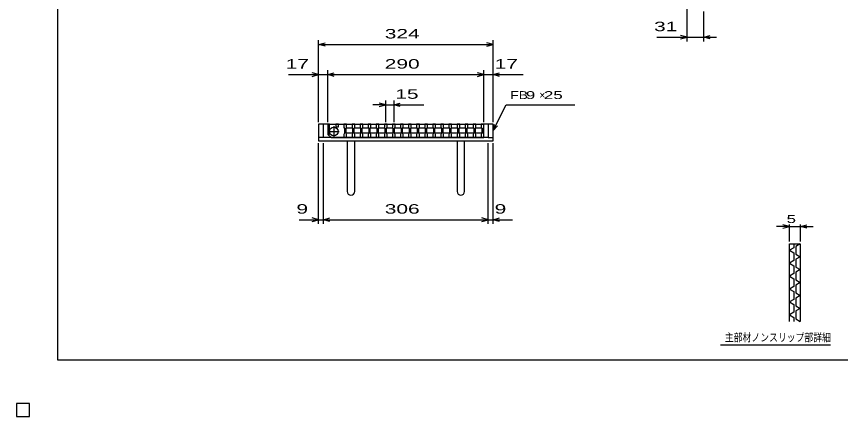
# Model space of a CAD drawing. Units: millimetres, scale not verified. Extents: x -1456 to 1389, y -1026 to 839.
# Drawn here: x -1456 to 74, y -1026 to -283 of the extents above; entities that cross this region are included whole.
import ezdxf
from ezdxf.enums import TextEntityAlignment as Align

# ---------------------------------------------------------------- set-up
doc = ezdxf.new("R2010")
doc.units = ezdxf.units.MM
doc.header["$LTSCALE"] = 8
for name, color, linetype, lineweight in [('0_2', 150, 'Continuous', 25), ('16', 3, 'Continuous', 25), ('19', 6, 'Continuous', 25), ('22', 4, 'Continuous', 25), ('32', 4, 'Continuous', 25)]:
    doc.layers.add(name, color=color, linetype=linetype, lineweight=lineweight)
doc.styles.add('ベクトル', font='')
doc.styles.get('ベクトル').set_extended_font_data('ベクトル')

msp = doc.modelspace()

# ---------------------------------------------------------------- linework, layer by layer
at = {"layer": '0_2'}
for p, q in [((-1379.2, -921.2), (-1379.2, 838.8)), ((1388.8, -921.2), (-1379.2, -921.2))]:
    msp.add_line(p, q, dxfattribs=at)
at = {"layer": '16'}
for p, q in [((-878, -483), (-878, -502)), ((-875, -483), (-878, -483)), ((-878, -483), (-878, -502)), ((-878, -483), (-588, -483)), ((-875, -502), (-875, -483)), ((-874, -483), (-849, -483)), ((-867, -486.5), (-867, -506.5)), ((-863, -483), (-863, -482.3)), ((-863, -482.3), (-858, -482.3)), ((-863, -483), (-863, -488)), ((-858, -483), (-863, -483)), ((-863, -488), (-858, -488)), ((-858, -482.3), (-858, -483)), ((-858, -488), (-858, -483)), ((-848, -483), (-848, -482.3)), ((-848, -482.3), (-843, -482.3)), ((-848, -483), (-848, -489)), ((-843, -483), (-848, -483)), ((-848, -489), (-847, -491)), ((-844, -491), (-843, -489)), ((-843, -482.3), (-843, -483)), ((-843, -489), (-843, -483)), ((-833, -483), (-833, -482.3)), ((-833, -482.3), (-828, -482.3)), ((-833, -483), (-833, -489)), ((-828, -483), (-833, -483)), ((-833, -489), (-832, -491)), ((-829, -491), (-828, -489)), ((-828, -482.3), (-828, -483)), ((-828, -489), (-828, -483)), ((-818, -483), (-818, -482.3)), ((-818, -482.3), (-813, -482.3)), ((-818, -483), (-818, -489)), ((-813, -483), (-818, -483)), ((-818, -489), (-817, -491)), ((-814, -491), (-813, -489)), ((-813, -482.3), (-813, -483)), ((-813, -489), (-813, -483)), ((-803, -483), (-803, -482.3)), ((-803, -482.3), (-798, -482.3)), ((-803, -483), (-803, -489)), ((-798, -483), (-803, -483)), ((-803, -489), (-802, -491)), ((-799, -491), (-798, -489)), ((-798, -482.3), (-798, -483)), ((-798, -489), (-798, -483)), ((-788, -483), (-788, -482.3)), ((-788, -482.3), (-783, -482.3)), ((-788, -483), (-788, -489)), ((-783, -483), (-788, -483)), ((-788, -489), (-787, -491)), ((-784, -491), (-783, -489)), ((-783, -482.3), (-783, -483)), ((-783, -489), (-783, -483)), ((-773, -483), (-773, -482.3)), ((-773, -482.3), (-768, -482.3)), ((-773, -483), (-773, -489)), ((-768, -483), (-773, -483)), ((-773, -489), (-772, -491)), ((-769, -491), (-768, -489)), ((-768, -482.3), (-768, -483)), ((-768, -489), (-768, -483)), ((-758, -483), (-758, -482.3)), ((-758, -482.3), (-753, -482.3)), ((-758, -483), (-758, -489)), ((-753, -483), (-758, -483)), ((-758, -489), (-757, -491)), ((-754, -491), (-753, -489)), ((-753, -482.3), (-753, -483)), ((-753, -489), (-753, -483)), ((-743, -483), (-743, -482.3)), ((-743, -482.3), (-738, -482.3)), ((-743, -483), (-743, -489)), ((-738, -483), (-743, -483)), ((-743, -489), (-742, -491)), ((-739, -491), (-738, -489)), ((-738, -482.3), (-738, -483)), ((-738, -489), (-738, -483)), ((-728, -483), (-728, -482.3)), ((-728, -482.3), (-723, -482.3)), ((-728, -483), (-728, -489)), ((-723, -483), (-728, -483)), ((-728, -489), (-727, -491)), ((-724, -491), (-723, -489)), ((-723, -482.3), (-723, -483)), ((-723, -489), (-723, -483)), ((-713, -483), (-713, -482.3)), ((-713, -482.3), (-708, -482.3)), ((-713, -483), (-713, -489)), ((-708, -483), (-713, -483)), ((-713, -489), (-712, -491)), ((-709, -491), (-708, -489)), ((-708, -482.3), (-708, -483)), ((-708, -489), (-708, -483)), ((-698, -483), (-698, -482.3)), ((-698, -482.3), (-693, -482.3)), ((-698, -483), (-698, -489)), ((-693, -483), (-698, -483)), ((-698, -489), (-697, -491)), ((-694, -491), (-693, -489)), ((-693, -482.3), (-693, -483)), ((-693, -489), (-693, -483)), ((-683, -483), (-683, -482.3)), ((-683, -482.3), (-678, -482.3)), ((-683, -483), (-683, -489)), ((-678, -483), (-683, -483)), ((-683, -489), (-682, -491)), ((-679, -491), (-678, -489)), ((-678, -482.3), (-678, -483)), ((-678, -489), (-678, -483)), ((-668, -483), (-668, -482.3)), ((-668, -482.3), (-663, -482.3)), ((-668, -483), (-668, -489)), ((-663, -483), (-668, -483)), ((-668, -489), (-667, -491)), ((-664, -491), (-663, -489)), ((-663, -482.3), (-663, -483)), ((-663, -489), (-663, -483)), ((-653, -483), (-653, -482.3)), ((-653, -482.3), (-648, -482.3)), ((-653, -483), (-653, -489)), ((-648, -483), (-653, -483)), ((-653, -489), (-652, -491)), ((-649, -491), (-648, -489)), ((-648, -482.3), (-648, -483)), ((-648, -489), (-648, -483)), ((-638, -483), (-638, -482.3)), ((-638, -482.3), (-633, -482.3)), ((-638, -483), (-638, -489)), ((-633, -483), (-638, -483)), ((-638, -489), (-637, -491)), ((-634, -491), (-633, -489)), ((-633, -482.3), (-633, -483)), ((-633, -489), (-633, -483)), ((-623, -483), (-623, -482.3)), ((-623, -482.3), (-618, -482.3)), ((-623, -483), (-623, -489)), ((-618, -483), (-623, -483)), ((-623, -489), (-622, -491)), ((-619, -491), (-618, -489)), ((-618, -482.3), (-618, -483)), ((-618, -489), (-618, -483)), ((-608, -483), (-608, -482.3)), ((-608, -482.3), (-603, -482.3)), ((-608, -483), (-608, -489)), ((-603, -483), (-608, -483)), ((-608, -489), (-607, -491)), ((-604, -491), (-603, -489)), ((-603, -482.3), (-603, -483)), ((-603, -489), (-603, -483)), ((-593, -483), (-593, -482.3)), ((-593, -482.3), (-588, -482.3)), ((-593, -483), (-593, -489)), ((-588, -483), (-593, -483)), ((-593, -489), (-592, -491)), ((-589, -491), (-588, -489)), ((-588, -482.3), (-588, -483)), ((-588, -489), (-588, -483)), ((-588, -508), (-588, -483)), ((-878, -502), (-875, -502)), ((-878, -502), (-872, -508)), ((-877, -496.5), (-857, -496.5)), ((-847, -500), (-848, -502)), ((-848, -502), (-848, -508)), ((-847, -491), (-847, -500)), ((-844, -491), (-843, -490)), ((-844, -500), (-844, -491)), ((-843, -500), (-844, -499)), ((-843, -502), (-844, -500)), ((-843, -490), (-833, -490)), ((-833, -500), (-843, -500)), ((-843, -508), (-843, -502)), ((-833, -490), (-832, -491)), ((-832, -499), (-833, -500)), ((-832, -500), (-833, -502)), ((-833, -502), (-833, -508)), ((-832, -491), (-832, -500)), ((-829, -491), (-828, -490)), ((-829, -500), (-829, -491)), ((-828, -500), (-829, -499)), ((-828, -502), (-829, -500)), ((-828, -490), (-818, -490)), ((-818, -500), (-828, -500)), ((-828, -508), (-828, -502)), ((-818, -490), (-817, -491)), ((-817, -499), (-818, -500)), ((-817, -500), (-818, -502)), ((-818, -502), (-818, -508)), ((-817, -491), (-817, -500)), ((-814, -491), (-813, -490)), ((-814, -500), (-814, -491)), ((-813, -500), (-814, -499)), ((-813, -502), (-814, -500)), ((-813, -490), (-803, -490)), ((-803, -500), (-813, -500)), ((-813, -508), (-813, -502)), ((-803, -490), (-802, -491)), ((-802, -499), (-803, -500)), ((-802, -500), (-803, -502)), ((-803, -502), (-803, -508)), ((-802, -491), (-802, -500)), ((-799, -491), (-798, -490)), ((-799, -500), (-799, -491)), ((-798, -500), (-799, -499)), ((-798, -502), (-799, -500)), ((-798, -490), (-788, -490)), ((-788, -500), (-798, -500)), ((-798, -508), (-798, -502)), ((-788, -490), (-787, -491)), ((-787, -499), (-788, -500)), ((-787, -500), (-788, -502)), ((-788, -502), (-788, -508)), ((-787, -491), (-787, -500)), ((-784, -491), (-783, -490)), ((-784, -500), (-784, -491)), ((-783, -500), (-784, -499)), ((-783, -502), (-784, -500)), ((-783, -490), (-773, -490)), ((-773, -500), (-783, -500)), ((-783, -508), (-783, -502)), ((-773, -490), (-772, -491)), ((-772, -499), (-773, -500)), ((-772, -500), (-773, -502)), ((-773, -502), (-773, -508)), ((-772, -491), (-772, -500)), ((-769, -491), (-768, -490)), ((-769, -500), (-769, -491)), ((-768, -500), (-769, -499)), ((-768, -502), (-769, -500)), ((-768, -490), (-758, -490)), ((-758, -500), (-768, -500)), ((-768, -508), (-768, -502)), ((-758, -490), (-757, -491)), ((-757, -499), (-758, -500)), ((-757, -500), (-758, -502)), ((-758, -502), (-758, -508)), ((-757, -491), (-757, -500)), ((-754, -491), (-753, -490)), ((-754, -500), (-754, -491)), ((-753, -500), (-754, -499)), ((-753, -502), (-754, -500)), ((-753, -490), (-743, -490)), ((-743, -500), (-753, -500)), ((-753, -508), (-753, -502)), ((-743, -490), (-742, -491)), ((-742, -499), (-743, -500)), ((-742, -500), (-743, -502)), ((-743, -502), (-743, -508)), ((-742, -491), (-742, -500)), ((-739, -491), (-738, -490)), ((-739, -500), (-739, -491)), ((-738, -500), (-739, -499)), ((-738, -502), (-739, -500)), ((-738, -490), (-728, -490)), ((-728, -500), (-738, -500)), ((-738, -508), (-738, -502)), ((-728, -490), (-727, -491)), ((-727, -499), (-728, -500)), ((-727, -500), (-728, -502)), ((-728, -502), (-728, -508)), ((-727, -491), (-727, -500)), ((-724, -491), (-723, -490)), ((-724, -500), (-724, -491)), ((-723, -500), (-724, -499)), ((-723, -502), (-724, -500)), ((-723, -490), (-713, -490)), ((-713, -500), (-723, -500)), ((-723, -508), (-723, -502)), ((-713, -490), (-712, -491)), ((-712, -499), (-713, -500)), ((-712, -500), (-713, -502)), ((-713, -502), (-713, -508)), ((-712, -491), (-712, -500)), ((-709, -491), (-708, -490)), ((-709, -500), (-709, -491)), ((-708, -500), (-709, -499)), ((-708, -502), (-709, -500)), ((-708, -490), (-698, -490)), ((-698, -500), (-708, -500)), ((-708, -508), (-708, -502)), ((-698, -490), (-697, -491)), ((-697, -499), (-698, -500)), ((-697, -500), (-698, -502)), ((-698, -502), (-698, -508)), ((-697, -491), (-697, -500)), ((-694, -491), (-693, -490)), ((-694, -500), (-694, -491)), ((-693, -500), (-694, -499)), ((-693, -502), (-694, -500)), ((-693, -490), (-683, -490)), ((-683, -500), (-693, -500)), ((-693, -508), (-693, -502)), ((-683, -490), (-682, -491)), ((-682, -499), (-683, -500)), ((-682, -500), (-683, -502)), ((-683, -502), (-683, -508)), ((-682, -491), (-682, -500)), ((-679, -491), (-678, -490)), ((-679, -500), (-679, -491)), ((-678, -500), (-679, -499)), ((-678, -502), (-679, -500)), ((-678, -490), (-668, -490)), ((-668, -500), (-678, -500)), ((-678, -508), (-678, -502)), ((-668, -490), (-667, -491)), ((-667, -499), (-668, -500)), ((-667, -500), (-668, -502)), ((-668, -502), (-668, -508)), ((-667, -491), (-667, -500)), ((-664, -491), (-663, -490)), ((-664, -500), (-664, -491)), ((-663, -500), (-664, -499)), ((-663, -502), (-664, -500)), ((-663, -490), (-653, -490)), ((-653, -500), (-663, -500)), ((-663, -508), (-663, -502)), ((-653, -490), (-652, -491)), ((-652, -499), (-653, -500)), ((-652, -500), (-653, -502)), ((-653, -502), (-653, -508)), ((-652, -491), (-652, -500)), ((-649, -491), (-648, -490)), ((-649, -500), (-649, -491)), ((-648, -500), (-649, -499)), ((-648, -502), (-649, -500)), ((-648, -490), (-638, -490)), ((-638, -500), (-648, -500)), ((-648, -508), (-648, -502)), ((-638, -490), (-637, -491)), ((-637, -499), (-638, -500)), ((-637, -500), (-638, -502)), ((-638, -502), (-638, -508)), ((-637, -491), (-637, -500)), ((-634, -491), (-633, -490)), ((-634, -500), (-634, -491)), ((-633, -500), (-634, -499)), ((-633, -502), (-634, -500)), ((-633, -490), (-623, -490)), ((-623, -500), (-633, -500)), ((-633, -508), (-633, -502)), ((-623, -490), (-622, -491)), ((-622, -499), (-623, -500)), ((-622, -500), (-623, -502)), ((-623, -502), (-623, -508)), ((-622, -491), (-622, -500)), ((-619, -491), (-618, -490)), ((-619, -500), (-619, -491)), ((-618, -500), (-619, -499)), ((-618, -502), (-619, -500)), ((-618, -490), (-608, -490)), ((-608, -500), (-618, -500)), ((-618, -508), (-618, -502)), ((-608, -490), (-607, -491)), ((-607, -499), (-608, -500)), ((-607, -500), (-608, -502)), ((-608, -502), (-608, -508)), ((-607, -491), (-607, -500)), ((-604, -491), (-603, -490)), ((-604, -500), (-604, -491)), ((-603, -500), (-604, -499)), ((-603, -502), (-604, -500)), ((-603, -490), (-593, -490)), ((-593, -500), (-603, -500)), ((-603, -508), (-603, -502)), ((-593, -490), (-592, -491)), ((-592, -499), (-593, -500)), ((-592, -500), (-593, -502)), ((-593, -502), (-593, -508)), ((-592, -491), (-592, -500)), ((-589, -500), (-589, -491)), ((-588, -502), (-589, -500)), ((-588, -508), (-588, -502)), ((-872, -508), (-588, -508)), ((-848, -508), (-843, -508)), ((-833, -508), (-828, -508)), ((-818, -508), (-813, -508)), ((-803, -508), (-798, -508)), ((-788, -508), (-783, -508)), ((-773, -508), (-768, -508)), ((-758, -508), (-753, -508)), ((-743, -508), (-738, -508)), ((-728, -508), (-723, -508)), ((-713, -508), (-708, -508)), ((-698, -508), (-693, -508)), ((-683, -508), (-678, -508)), ((-668, -508), (-663, -508)), ((-653, -508), (-648, -508)), ((-638, -508), (-633, -508)), ((-623, -508), (-618, -508)), ((-608, -508), (-603, -508)), ((-593, -508), (-588, -508)), ((-1432, -1002), (-1456, -1002)), ((-1456, -1002), (-1456, -1026)), ((-1432, -1002), (-1456, -1002)), ((-1456, -1002), (-1456, -1026)), ((-1432, -1002), (-1456, -1002)), ((-1456, -1002), (-1456, -1026)), ((-1432, -1002), (-1456, -1002)), ((-1456, -1002), (-1456, -1026)), ((-1432, -1002), (-1456, -1002)), ((-1456, -1002), (-1456, -1026)), ((-1432, -1026), (-1432, -1002)), ((-1432, -1026), (-1432, -1002)), ((-1432, -1026), (-1432, -1002)), ((-1432, -1026), (-1432, -1002)), ((-1432, -1026), (-1432, -1002)), ((-1456, -1026), (-1432, -1026)), ((-1456, -1026), (-1432, -1026)), ((-1456, -1026), (-1432, -1026)), ((-1456, -1026), (-1432, -1026)), ((-1456, -1026), (-1432, -1026))]:
    msp.add_line(p, q, dxfattribs=at)
msp.add_circle((-867, -496.5), 8, dxfattribs=at)
at = {"layer": '19'}
for p, q in [((-878, -483), (-895, -483)), ((-895, -483), (-895, -514)), ((-886, -508), (-886, -483)), ((-571, -483), (-588, -483)), ((-580, -483), (-580, -508)), ((-571, -514), (-571, -483)), ((-886, -508), (-895, -508)), ((-895, -514), (-571, -514)), ((-580, -508), (-886, -508)), ((-842, -514), (-842, -608)), ((-828, -608), (-828, -514)), ((-638, -514), (-638, -608)), ((-624, -608), (-624, -514)), ((-580, -508), (-571, -508))]:
    msp.add_line(p, q, dxfattribs=at)
for centre in [(-835, -608), (-631, -608)]:
    msp.add_arc(centre, 7, 180, 0, dxfattribs=at)
at = {"layer": '22'}
for p, q in [((-211, -329.5), (-211, -145.5)), ((-180, -329.5), (-180, -273.5)), ((-211, -321.5), (-223, -318.3)), ((-180, -321.5), (-168, -318.3)), ((-895, -479), (-895, -327)), ((-895, -335), (-883, -331.8)), ((-883, -338.2), (-895, -335)), ((-895, -335), (-571, -335)), ((-571, -335), (-583, -331.8)), ((-583, -338.2), (-571, -335)), ((-571, -479), (-571, -327)), ((-267, -321.5), (-211, -321.5)), ((-223, -324.7), (-211, -321.5)), ((-211, -321.5), (-180, -321.5)), ((-168, -324.7), (-180, -321.5)), ((-180, -321.5), (-156, -321.5)), ((-951, -391), (-895, -391)), ((-895, -391), (-907, -387.8)), ((-907, -394.2), (-895, -391)), ((-895, -479), (-895, -383)), ((-895, -391), (-878, -391)), ((-878, -479), (-878, -383)), ((-878, -391), (-866, -387.8)), ((-866, -394.2), (-878, -391)), ((-878, -391), (-588, -391)), ((-588, -391), (-600, -387.8)), ((-600, -394.2), (-588, -391)), ((-588, -479), (-588, -383)), ((-588, -391), (-571, -391)), ((-571, -479), (-571, -383)), ((-571, -391), (-559, -387.8)), ((-559, -394.2), (-571, -391)), ((-571, -391), (-515, -391)), ((-770.5, -479), (-770.5, -439)), ((-755.5, -439), (-755.5, -479)), ((-770.5, -447), (-794.5, -447)), ((-770.5, -447), (-782.5, -443.8)), ((-782.5, -450.2), (-770.5, -447)), ((-770.5, -447), (-755.5, -447)), ((-755.5, -447), (-743.5, -443.8)), ((-743.5, -450.2), (-755.5, -447)), ((-755.5, -447), (-699.5, -447)), ((-571, -495), (-547, -447)), ((-547, -447), (-419, -447)), ((-571, -495), (-568.6, -483.3)), ((-571, -495), (-563, -486.2)), ((-895, -668.4), (-895, -518)), ((-886, -668.4), (-886, -518)), ((-580, -668.4), (-580, -518)), ((-571, -668.4), (-571, -518)), ((-895, -660.4), (-907, -657.2)), ((-886, -660.4), (-874, -657.2)), ((-580, -660.4), (-592, -657.2)), ((-571, -660.4), (-559, -657.2)), ((-931, -660.4), (-895, -660.4)), ((-907, -663.6), (-895, -660.4)), ((-895, -660.4), (-886, -660.4)), ((-874, -663.6), (-886, -660.4)), ((-886, -660.4), (-580, -660.4)), ((-592, -663.6), (-580, -660.4)), ((-580, -660.4), (-571, -660.4)), ((-559, -663.6), (-571, -660.4)), ((-571, -660.4), (-535, -660.4))]:
    msp.add_line(p, q, dxfattribs=at)
at = {"layer": '22', "color": 2}
for p, q in [((-1432, -1002), (-1456, -1002)), ((-1456, -1002), (-1456, -1026)), ((-1432, -1002), (-1456, -1002)), ((-1456, -1002), (-1456, -1026)), ((-1432, -1002), (-1456, -1002)), ((-1456, -1002), (-1456, -1026)), ((-1432, -1026), (-1432, -1002)), ((-1432, -1026), (-1432, -1002)), ((-1432, -1026), (-1432, -1002)), ((-1456, -1026), (-1432, -1026)), ((-1456, -1026), (-1432, -1026)), ((-1456, -1026), (-1432, -1026))]:
    msp.add_line(p, q, dxfattribs=at)
at = {"layer": '32'}
for p, q in [((-20.8, -673.2), (-44.8, -673.2)), ((-20.8, -673.2), (-32.8, -670)), ((-32.8, -676.4), (-20.8, -673.2)), ((-20.8, -701.2), (-20.8, -669.2)), ((-20.8, -673.2), (-0.8, -673.2)), ((-0.8, -669.2), (-0.8, -701.2)), ((-0.8, -673.2), (11.2, -670)), ((11.2, -676.4), (-0.8, -673.2)), ((-0.8, -673.2), (23.2, -673.2)), ((-20.8, -705.2), (-0.8, -705.2)), ((-20.8, -849.2), (-20.8, -705.2)), ((-12.8, -712.4), (-20.8, -717.2)), ((-20.8, -717.2), (-12.8, -722)), ((-12.8, -705.2), (-12.8, -712.4)), ((-0.8, -705.2), (-8.8, -710)), ((-8.8, -710), (-8.8, -724.4)), ((-0.8, -705.2), (-0.8, -849.2)), ((-12.8, -722), (-12.8, -736.4)), ((-8.8, -724.4), (-0.8, -729.2)), ((-0.8, -729.2), (-8.8, -734)), ((-8.8, -734), (-8.8, -748.4)), ((-12.8, -736.4), (-20.8, -741.2)), ((-20.8, -741.2), (-12.8, -746)), ((-12.8, -746), (-12.8, -760.4)), ((-8.8, -748.4), (-0.8, -753.2)), ((-12.8, -760.4), (-20.8, -765.2)), ((-0.8, -753.2), (-8.8, -758)), ((-8.8, -758), (-8.8, -772.4)), ((-20.8, -765.2), (-12.8, -770)), ((-12.8, -770), (-12.8, -784.4)), ((-8.8, -772.4), (-0.8, -777.2)), ((-0.8, -777.2), (-8.8, -782)), ((-12.8, -784.4), (-20.8, -789.2)), ((-20.8, -789.2), (-12.8, -794)), ((-12.8, -794), (-12.8, -808.4)), ((-8.8, -782), (-8.8, -796.4)), ((-12.8, -808.4), (-20.8, -813.2)), ((-8.8, -796.4), (-0.8, -801.2)), ((-0.8, -801.2), (-8.8, -806)), ((-8.8, -806), (-8.8, -820.4)), ((-20.8, -813.2), (-12.8, -818)), ((-12.8, -818), (-12.8, -832.4)), ((-8.8, -820.4), (-0.8, -825.2)), ((-0.8, -825.2), (-8.8, -830)), ((-12.8, -832.4), (-20.8, -837.2)), ((-20.8, -837.2), (-12.8, -842)), ((-8.8, -830), (-8.8, -844.4)), ((-12.8, -842), (-12.8, -849.2)), ((-8.8, -844.4), (-0.8, -849.2)), ((55.2, -893.2), (-148.8, -893.2))]:
    msp.add_line(p, q, dxfattribs=at)

# ---------------------------------------------------------------- texts
at = {"layer": '22', "color": 2, "style": 'ベクトル'}
for s, height, width, p in [(' 324 ', 17.6, 1.65, (-783, -315)), (' 31 ', 17.6, 1.65, (-283, -301.5)), (' 17 ', 17.6, 1.65, (-967, -371)), (' 290 ', 17.6, 1.65, (-783, -371)), (' 17 ', 17.6, 1.65, (-579, -371)), (' 15 ', 17.6, 1.65, (-763.5, -427)), ('FB', 14.66, 1.3, (-539, -429)), (' 9 ', 14.66, 1.6, (-519, -429)), (' 25 ', 14.66, 1.6, (-485.4, -429)), (' 9 ', 17.6, 1.65, (-947, -640.4)), (' 306 ', 17.6, 1.65, (-783, -640.4)), (' 9 ', 17.6, 1.65, (-579, -640.4))]:
    msp.add_text(s, height=height, dxfattribs=dict(at, width=width)).set_placement(p, align=Align.MIDDLE_LEFT)
msp.add_text('×', height=14.7, dxfattribs=at).set_placement((-485.4, -429), align=Align.MIDDLE_LEFT)
at = {"layer": '32', "color": 2, "style": 'ベクトル'}
for s, width, p in [(' 5 ', 1.6, (-34.8, -659.2)), ('主部材ノンスリップ部詳細', 0.8, (-140.8, -879.2))]:
    msp.add_text(s, height=14.66, dxfattribs=dict(at, width=width)).set_placement(p, align=Align.MIDDLE_LEFT)

doc.saveas('drawing.dxf')
